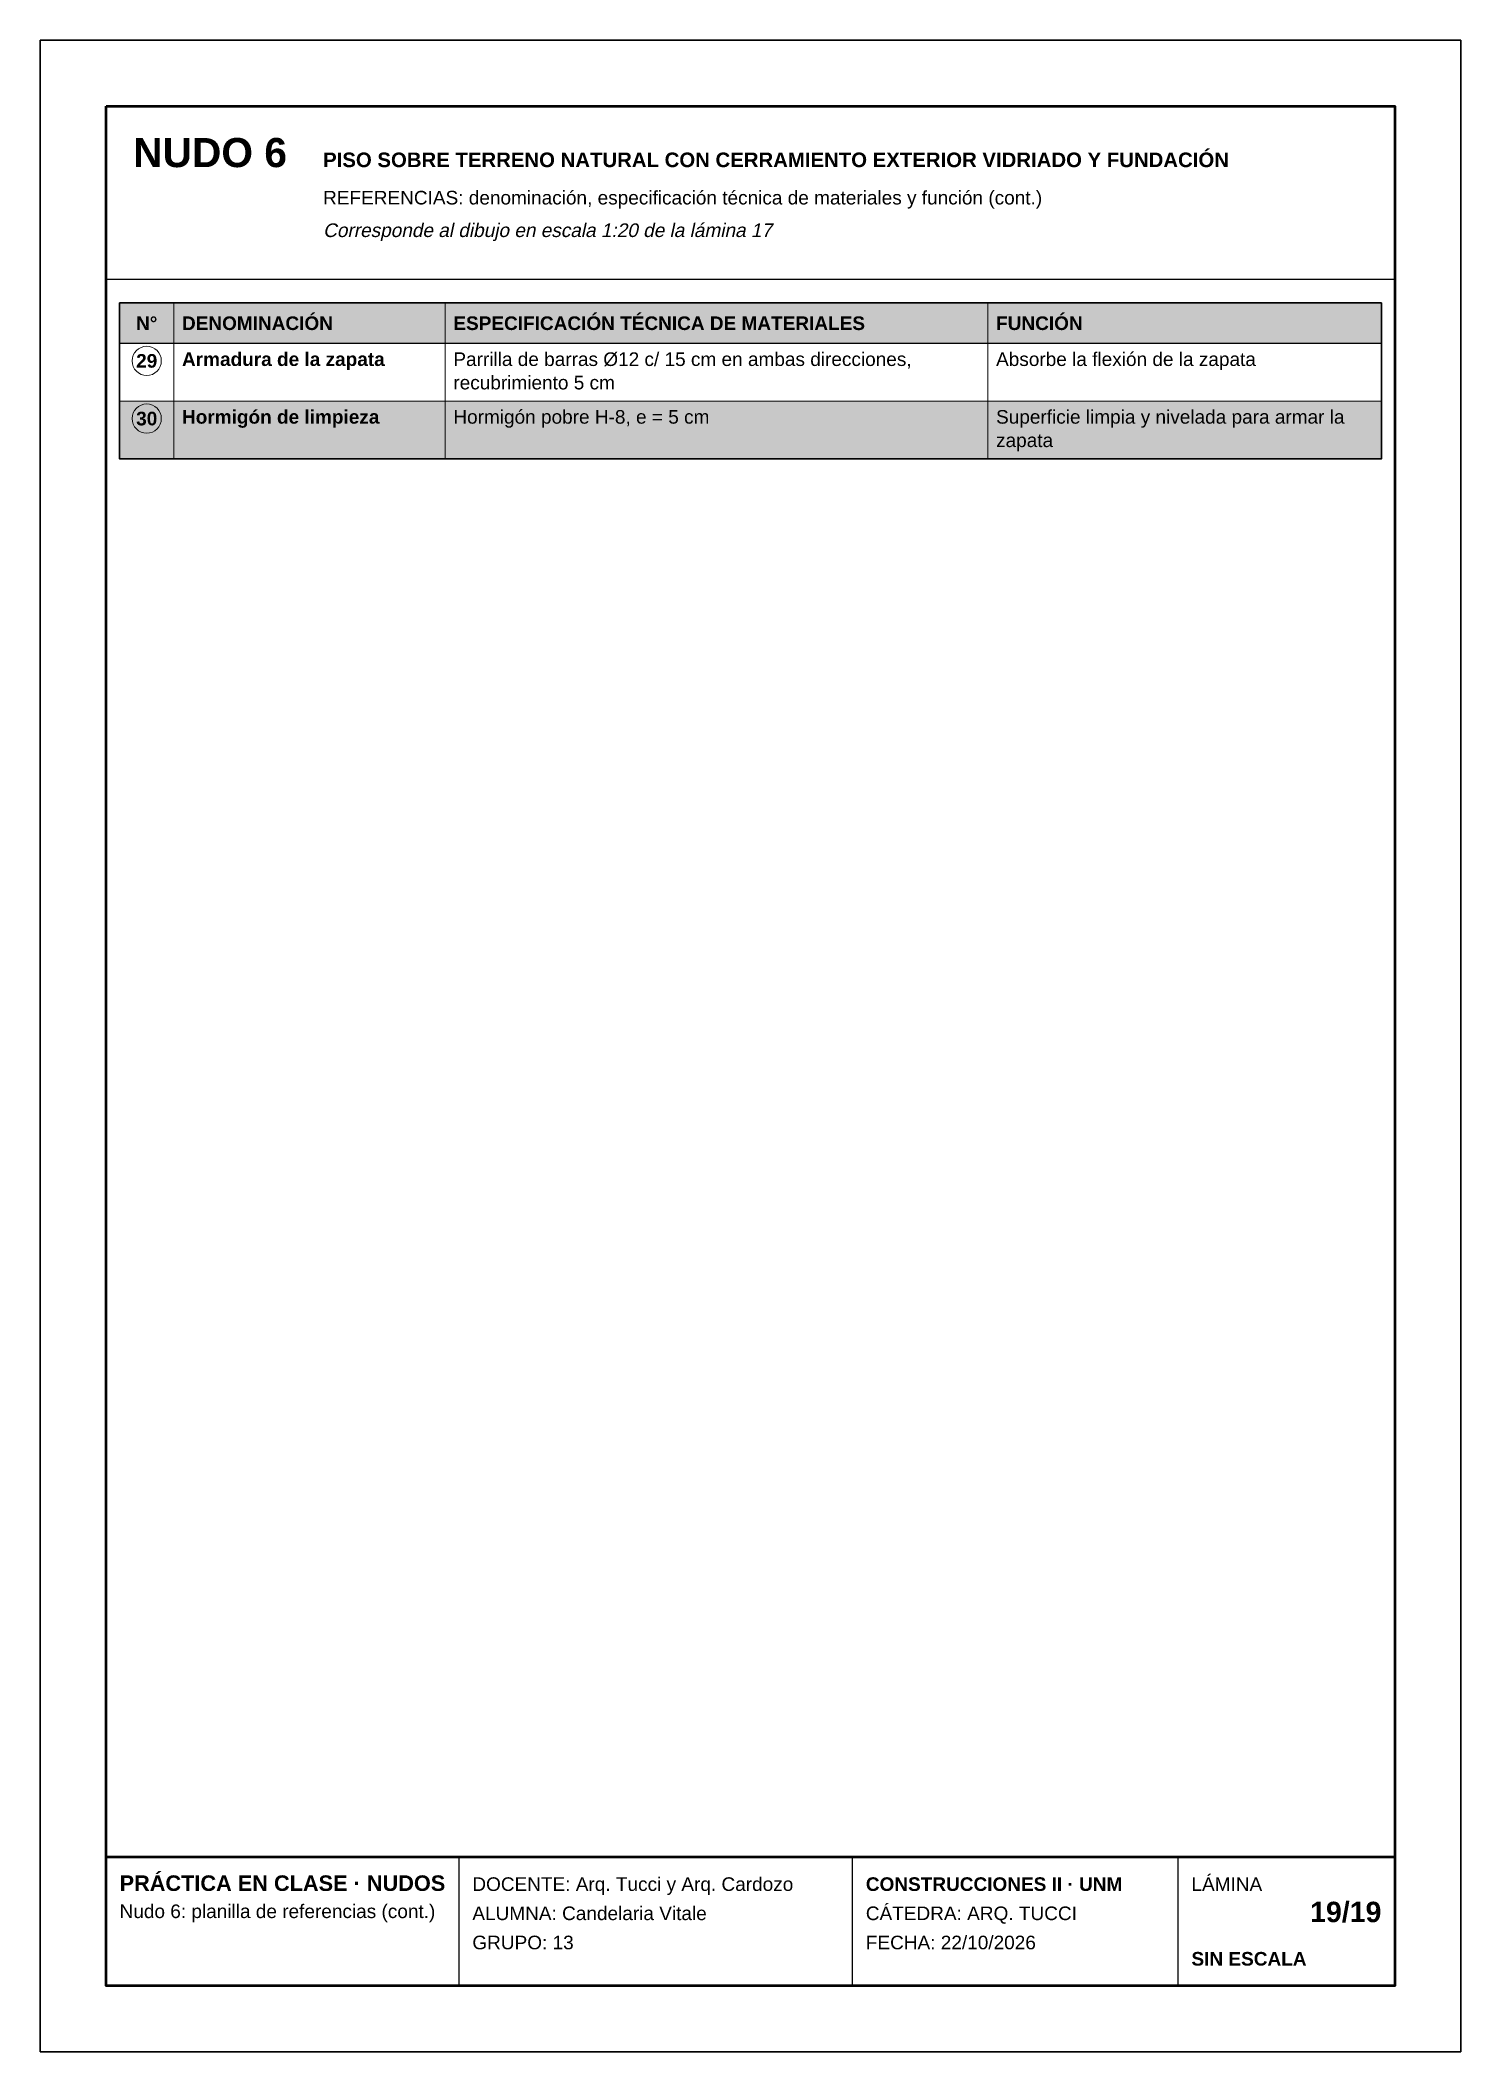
# Model space of a CAD drawing. Header units: millimetres. Extents: x 6 to 4194, y 6 to 5934.
import ezdxf
from ezdxf.enums import TextEntityAlignment as Align

# ---------------------------------------------------------------- set-up
doc = ezdxf.new("R2010")
doc.units = ezdxf.units.MM
doc.header["$LTSCALE"] = 20
for name, color, linetype in [('X-MARCO', 7, 'Continuous'), ('X-ROTULO', 7, 'Continuous'), ('X-TABLA', 7, 'Continuous'), ('X-TEXTOS', 7, 'Continuous')]:
    doc.layers.add(name, color=color, linetype=linetype)
doc.styles.add('ARIAL', font='arial.ttf')
doc.styles.add('ARIAL-B', font='arialbd.ttf')

msp = doc.modelspace()

# ---------------------------------------------------------------- hatches: boundary and pattern name
at = {"layer": 'X-TABLA', "true_color": 0xd9d9d9}
h = msp.add_hatch(color=254, dxfattribs=at)
h.dxf.hatch_style = 1
h.paths.add_polyline_path([(240, 5160), (3960, 5160), (3960, 5040), (240, 5040)])
at = {"layer": 'X-TABLA', "true_color": 0xf2f2f2}
h = msp.add_hatch(color=7, dxfattribs=at)
h.dxf.hatch_style = 1
h.paths.add_polyline_path([(240, 4870), (3960, 4870), (3960, 4700), (240, 4700)])

# ---------------------------------------------------------------- linework, layer by layer
at = {"layer": 'X-MARCO', "lineweight": 30}
msp.add_lwpolyline([(6, 5934), (4194, 5934), (4194, 6), (6, 6)], close=True, dxfattribs=at)
at = {"layer": 'X-MARCO', "lineweight": 50}
msp.add_lwpolyline([(200, 5740), (4000, 5740), (4000, 200), (200, 200)], close=True, dxfattribs=at)
at = {"layer": 'X-ROTULO', "lineweight": 50}
msp.add_lwpolyline([(200, 580), (4000, 580), (4000, 200), (200, 200)], close=True, dxfattribs=at)
at = {"layer": 'X-ROTULO', "lineweight": 25}
for points in [[(1240, 580), (1240, 200)], [(2400, 580), (2400, 200)], [(3360, 580), (3360, 200)]]:
    msp.add_lwpolyline(points, dxfattribs=at)
at = {"layer": 'X-TABLA', "lineweight": 25}
msp.add_lwpolyline([(240, 5160), (3960, 5160), (3960, 5040), (240, 5040)], close=True, dxfattribs=at)
at = {"layer": 'X-TABLA', "lineweight": 30}
msp.add_lwpolyline([(240, 5160), (3960, 5160), (3960, 4700), (240, 4700)], close=True, dxfattribs=at)
at = {"layer": 'X-TABLA', "lineweight": 13}
for points in [[(400, 5160), (400, 4700)], [(1200, 5160), (1200, 4700)], [(2800, 5160), (2800, 4700)], [(240, 4870), (3960, 4870)], [(240, 4700), (3960, 4700)]]:
    msp.add_lwpolyline(points, dxfattribs=at)
at = {"layer": 'X-TABLA', "lineweight": 18}
for centre in [(320, 4989), (320, 4819)]:
    msp.add_circle(centre, 43, dxfattribs=at)
at = {"layer": 'X-TEXTOS', "lineweight": 25}
msp.add_lwpolyline([(200, 5230), (4000, 5230)], dxfattribs=at)

# ---------------------------------------------------------------- texts
at = {"layer": 'X-ROTULO'}
for s, height, style, p in [('PRÁCTICA EN CLASE · NUDOS', 45.824, 'ARIAL-B', (240, 480)), ('DOCENTE: Arq. Tucci y Arq. Cardozo', 40.096, 'ARIAL', (1280, 480)), ('CONSTRUCCIONES II · UNM', 40.096, 'ARIAL-B', (2440, 480)), ('LÁMINA', 40.1, 'ARIAL', (3400, 480)), ('Nudo 6: planilla de referencias (cont.)', 40.096, 'ARIAL', (240, 400)), ('ALUMNA: Candelaria Vitale', 40.096, 'ARIAL', (1280, 394)), ('CÁTEDRA: ARQ. TUCCI', 40.096, 'ARIAL', (2440, 394)), ('GRUPO: 13', 40.1, 'ARIAL', (1280, 308)), ('FECHA: 22/10/2026', 40.096, 'ARIAL', (2440, 308)), ('SIN ESCALA', 40.1, 'ARIAL-B', (3400, 260))]:
    msp.add_text(s, height=height, dxfattribs=dict(at, style=style)).set_placement(p)
at = {"layer": 'X-ROTULO', "style": 'ARIAL-B'}
msp.add_text('19/19', height=60.14, dxfattribs=at).set_placement((3960, 388), align=Align.RIGHT)
at = {"layer": 'X-TABLA', "style": 'ARIAL-B'}
for s, p in [('N°', (320, 5080)), ('29', (320, 4969)), ('30', (320, 4799))]:
    msp.add_text(s, height=40.1, dxfattribs=at).set_placement(p, align=Align.CENTER)
at = {"layer": 'X-TABLA'}
for s, height, style, p in [('DENOMINACIÓN', 40.096, 'ARIAL-B', (424, 5080)), ('ESPECIFICACIÓN TÉCNICA DE MATERIALES', 40.096, 'ARIAL-B', (1224, 5080)), ('FUNCIÓN', 40.1, 'ARIAL-B', (2824, 5080)), ('Armadura de la zapata', 40.096, 'ARIAL-B', (424, 4974)), ('Parrilla de barras Ø12 c/ 15 cm en ambas direcciones,', 40.096, 'ARIAL', (1224, 4974)), ('Absorbe la flexión de la zapata', 40.096, 'ARIAL', (2824, 4974)), ('recubrimiento 5 cm', 40.096, 'ARIAL', (1224, 4905)), ('Hormigón de limpieza', 40.096, 'ARIAL-B', (424, 4804)), ('Hormigón pobre H-8, e = 5 cm', 40.096, 'ARIAL', (1224, 4804)), ('Superficie limpia y nivelada para armar la', 40.096, 'ARIAL', (2824, 4804)), ('zapata', 40.1, 'ARIAL', (2824, 4735))]:
    msp.add_text(s, height=height, dxfattribs=dict(at, style=style)).set_placement(p)
at = {"layer": 'X-TEXTOS'}
for s, height, style, p in [('NUDO 6', 85.92, 'ARIAL-B', (280, 5560)), ('PISO SOBRE TERRENO NATURAL CON CERRAMIENTO EXTERIOR VIDRIADO Y FUNDACIÓN', 42.96, 'ARIAL-B', (840, 5560)), ('REFERENCIAS: denominación, especificación técnica de materiales y función (cont.)', 40.096, 'ARIAL', (840, 5450))]:
    msp.add_text(s, height=height, dxfattribs=dict(at, style=style)).set_placement(p)
at = {"layer": 'X-TEXTOS', "style": 'ARIAL', "oblique": 12}
msp.add_text('Corresponde al dibujo en escala 1:20 de la lámina 17', height=40.096, dxfattribs=at).set_placement((840, 5354))

doc.saveas('drawing.dxf')
